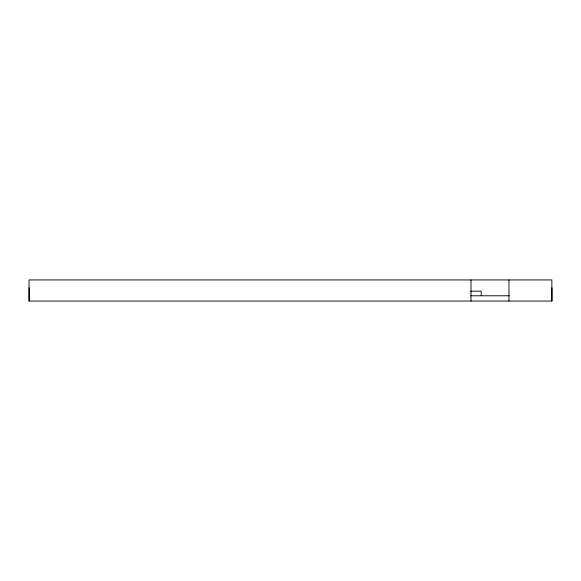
<?xml version="1.0" encoding="UTF-8"?>
<svg xmlns="http://www.w3.org/2000/svg" width="581" height="581" viewBox="0 0 581 581"><rect width="100%" height="100%" fill="white"/><g stroke="black" fill="none" stroke-linecap="round" stroke-linejoin="round"><path stroke-width="0.87" d="M470.675 291.161L481.235 291.161L481.235 295.664M470.755 295.78L509.283 295.78M551.95 287.856L551.95 301.06L29.05 301.06L29.05 279.94L551.87 279.94L551.87 301.06M508.963 279.94L508.963 301.06M471.002 279.94L471.002 301.06M29.13 287.856L29.13 301.06"/></g></svg>
